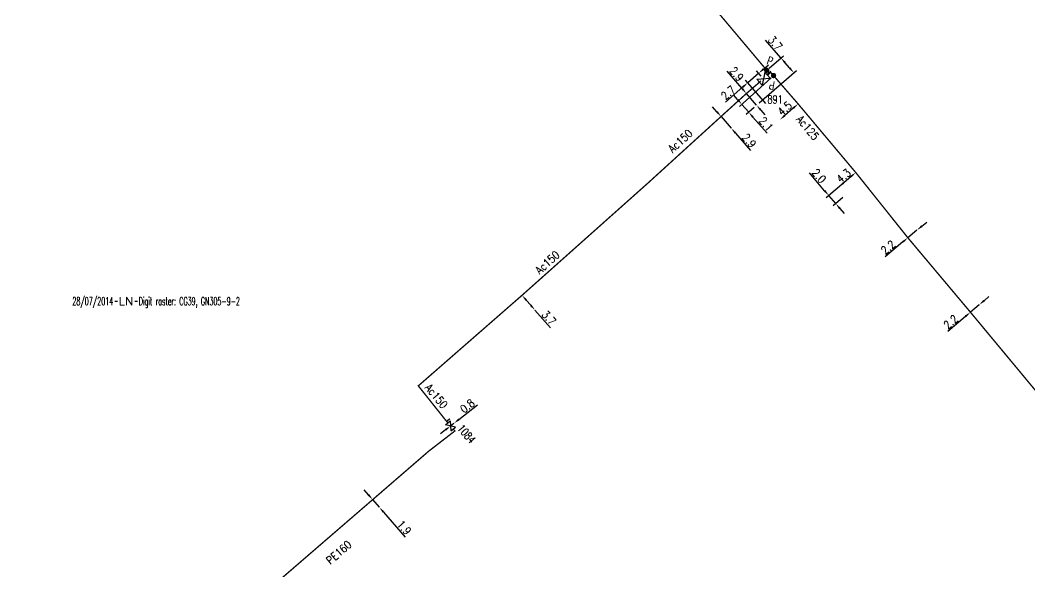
# Model space of a CAD drawing. Header units: millimetres. Extents: x 108995 to 110000, y 119999 to 121000.
# Drawn here: x 108999.9 to 109189, y 120438.2 to 120541.6 of the extents above; entities that cross this region are included whole.
import ezdxf
from ezdxf.enums import TextEntityAlignment as Align

# ---------------------------------------------------------------- set-up
doc = ezdxf.new("R2010")
doc.units = ezdxf.units.MM
doc.header["$MEASUREMENT"] = 0
doc.header["$PDMODE"] = 34
for name, pattern in [('L_100_AP', [14, 10, -1.5, 1, -1.5]), ('L_100_PE', [14, 10, -1.5, 1, -1.5]), ('L_25_AP', [2000, 1000, 1000])]:
    doc.linetypes.add(name, pattern=pattern)
doc.layers.get('0').update_dxf_attribs({"linetype": 'CONTINUOUS'})
doc.layers.get('DEFPOINTS').update_dxf_attribs({"linetype": 'CONTINUOUS'})
for name, color, linetype in [('L_140', 3, 'CONTINUOUS'), ('L_150', 1, 'CONTINUOUS'), ('L_300', 7, 'CONTINUOUS'), ('L_340', 7, 'CONTINUOUS')]:
    doc.layers.add(name, color=color, linetype=linetype)
doc.styles.add('G_ROMANS', font='ROMANS.SHX', dxfattribs={"width": 0.75})
doc.styles.get("Standard").update_dxf_attribs({"font": 'romans.shx', "width": 0.85})
doc.dimstyles.get("Standard").update_dxf_attribs({"dimtxt": 1.5, "dimasz": 1.2, "dimexe": 0.625, "dimexo": 0.625, "dimgap": 0.25, "dimtad": 1, "dimdec": 1, "dimzin": 0, "dimdsep": 46, "dimtxsty": 'Standard', "dimcen": -0.5, "dimadec": 0, "dimazin": 0, "dimtfac": 1, "dimtdec": 1, "dimtmove": 0, "dimatfit": 3, "dimfxl": 1, "dimtolj": 1, "dimtzin": 0, "dimarcsym": 0})

# ---------------------------------------------------------------- blocks, each defined once
blk = doc.blocks.new('L_300_12')
at = {"color": 0, "linetype": 'Continuous', "const_width": 0.497, "flags": 128}
blk.add_lwpolyline([(-0.25, 0, 1), (0.25, 0, 1)], format="xyb", close=True, dxfattribs=at)
at = {"color": 0, "linetype": 'Continuous', "style": 'G_ROMANS', "width": 0.75}
blk.add_text('P', height=1.5, dxfattribs=at).set_placement((0, 1.85), align=Align.MIDDLE)
at = {"color": 0, "linetype": 'Continuous', "style": 'G_ROMANS', "width": 0.75, "flags": 3}
for tag, p in [('DEF_LEG', (0, -5)), ('DEF_COUP', (0, -7.5)), ('DEF_TYPE', (0, -10))]:
    blk.add_attdef(tag, text='', height=1.2, dxfattribs=at).set_placement(p, align=Align.MIDDLE)
blk = doc.blocks.new('*D39')
at = {"layer": 'DEFPOINTS', "color": 0, "linetype": 'Continuous', "transparency": 16777216}
for p in [(109139.1, 120530.6), (109137.82, 120525.65), (109137.82, 120525.65)]:
    blk.add_point(p, dxfattribs=at)
at = {"layer": 'L_300', "color": 0, "linetype": 'Continuous', "lineweight": -2, "transparency": 16777216}
for p, q in [((109135.13, 120528.74), (109132.3, 120531.99)), ((109138.63, 120530.19), (109135.44, 120527.42)), ((109137.82, 120525.65), (109135.91, 120527.83)), ((109138.6, 120524.74), (109139.39, 120523.83))]:
    blk.add_line(p, q, dxfattribs=at)
at = {"layer": 'L_300', "color": 0, "linetype": 'Continuous', "transparency": 16777216}
for points in [[(109135.28, 120528.87), (109134.98, 120528.61), (109135.91, 120527.83)], [(109138.75, 120524.87), (109138.45, 120524.61), (109137.82, 120525.65)]]:
    blk.add_solid(points, dxfattribs=at)
at = {"layer": 'L_300', "color": 0, "linetype": 'Continuous', "transparency": 16777216, "insert": (109134.07, 120531.48), "char_height": 1.5, "attachment_point": 5, "rotation": 310.9982}
blk.add_mtext('\\A1;2.9', dxfattribs=at)
blk = doc.blocks.new('*D40')
at = {"layer": 'DEFPOINTS', "color": 0, "linetype": 'Continuous', "transparency": 16777216}
for p in [(109093.88, 120490.02), (109096.31, 120487.24), (109096.31, 120487.24)]:
    blk.add_point(p, dxfattribs=at)
at = {"layer": 'L_140', "color": 0, "linetype": 'Continuous', "lineweight": -2, "transparency": 16777216}
for p, q in [((109094.67, 120489.12), (109095.53, 120488.14)), ((109096.31, 120487.24), (109099.19, 120483.94))]:
    blk.add_line(p, q, dxfattribs=at)
at = {"layer": 'L_140', "color": 0, "linetype": 'Continuous', "transparency": 16777216}
for points in [[(109094.82, 120489.25), (109094.52, 120488.99), (109093.88, 120490.02)], [(109095.68, 120488.27), (109095.37, 120488.01), (109096.31, 120487.24)]]:
    blk.add_solid(points, dxfattribs=at)
at = {"layer": 'L_140', "color": 0, "linetype": 'Continuous', "transparency": 16777216, "insert": (109098.9, 120485.8), "char_height": 1.5, "attachment_point": 5, "rotation": 311.1449}
blk.add_mtext('\\A1;3.7', dxfattribs=at)
blk = doc.blocks.new('*D69')
at = {"layer": 'DEFPOINTS', "color": 0, "linetype": 'Continuous', "transparency": 16777216}
for p in [(109140.99, 120531.19), (109137.82, 120525.65), (109136.35, 120524.31)]:
    blk.add_point(p, dxfattribs=at)
at = {"layer": 'L_300', "color": 0, "linetype": 'Continuous', "lineweight": -2, "transparency": 16777216}
for p, q in [((109140.53, 120530.77), (109134.6, 120525.38)), ((109134.27, 120526.7), (109133.49, 120527.61)), ((109135.06, 120525.8), (109136.35, 120524.31)), ((109137.35, 120525.23), (109135.89, 120523.89)), ((109137.14, 120523.41), (109139.77, 120520.38))]:
    blk.add_line(p, q, dxfattribs=at)
at = {"layer": 'L_300', "color": 0, "linetype": 'Continuous', "transparency": 16777216}
for points in [[(109134.42, 120526.83), (109134.12, 120526.57), (109135.06, 120525.8)], [(109137.29, 120523.54), (109136.99, 120523.28), (109136.35, 120524.31)]]:
    blk.add_solid(points, dxfattribs=at)
at = {"layer": 'L_300', "color": 0, "linetype": 'Continuous', "transparency": 16777216, "insert": (109139.6, 120522.1), "char_height": 1.5, "attachment_point": 5, "rotation": 310.9982}
blk.add_mtext('\\A1;2.1', dxfattribs=at)
blk = doc.blocks.new('*D70')
at = {"layer": 'DEFPOINTS', "color": 0, "linetype": 'Continuous', "transparency": 16777216}
for p in [(109139.71, 120532.19), (109144.8, 120531.71), (109137.82, 120525.65)]:
    blk.add_point(p, dxfattribs=at)
at = {"layer": 'L_300', "color": 0, "linetype": 'Continuous', "lineweight": -2, "transparency": 16777216}
for p, q in [((109142.37, 120534.51), (109139.5, 120537.81)), ((109140.18, 120532.6), (109142.84, 120534.92)), ((109144.01, 120532.62), (109143.16, 120533.6)), ((109138.29, 120526.06), (109145.27, 120532.12))]:
    blk.add_line(p, q, dxfattribs=at)
at = {"layer": 'L_300', "color": 0, "linetype": 'Continuous', "transparency": 16777216}
for points in [[(109143.31, 120533.73), (109143.01, 120533.47), (109142.37, 120534.51)], [(109144.16, 120532.75), (109143.86, 120532.49), (109144.8, 120531.71)]]:
    blk.add_solid(points, dxfattribs=at)
at = {"layer": 'L_300', "color": 0, "linetype": 'Continuous', "transparency": 16777216, "insert": (109141.3, 120537.27), "char_height": 1.5, "attachment_point": 5, "rotation": 310.9982}
blk.add_mtext('\\A1;3.7', dxfattribs=at)
blk = doc.blocks.new('L_340_07')
at = {"color": 0, "linetype": 'Continuous', "const_width": 0.25, "flags": 128}
blk.add_lwpolyline([(0, 0), (1.25, 0)], dxfattribs=at)
at = {"color": 0, "linetype": 'Continuous', "flags": 128}
blk.add_lwpolyline([(1.25, -0.5), (1.25, 0.5)], dxfattribs=at)
at = {"color": 0, "linetype": 'Continuous', "style": 'G_ROMANS', "width": 0.75, "flags": 3}
for tag, p in [('DEF_LEG', (0.72, -3.47)), ('DEF_COUP', (0.72, -5.97)), ('DEF_TYPE', (0.72, -8.47))]:
    blk.add_attdef(tag, text='', height=1.2, dxfattribs=at).set_placement(p, align=Align.MIDDLE)
blk = doc.blocks.new('*D71')
at = {"layer": 'DEFPOINTS', "color": 0, "linetype": 'Continuous', "transparency": 16777216}
for p in [(109136.17, 120529.85), (109139.1, 120530.6), (109139.95, 120525.5)]:
    blk.add_point(p, dxfattribs=at)
at = {"layer": 'L_300', "color": 0, "linetype": 'Continuous', "lineweight": -2, "transparency": 16777216}
for p, q in [((109139.12, 120532.41), (109140.02, 120533.2)), ((109138.21, 120531.62), (109136.17, 120529.85)), ((109138.69, 120531.07), (109137.8, 120532.09)), ((109139.54, 120525.97), (109135.76, 120530.32)), ((109135.27, 120529.06), (109131.97, 120526.2))]:
    blk.add_line(p, q, dxfattribs=at)
at = {"layer": 'L_300', "color": 0, "linetype": 'Continuous', "transparency": 16777216}
for points in [[(109138.98, 120532.56), (109139.25, 120532.26), (109138.21, 120531.62)], [(109135.13, 120529.22), (109135.4, 120528.91), (109136.17, 120529.85)]]:
    blk.add_solid(points, dxfattribs=at)
at = {"layer": 'L_300', "color": 0, "linetype": 'Continuous', "transparency": 16777216, "insert": (109132.51, 120527.99), "char_height": 1.5, "attachment_point": 5, "rotation": 40.9982}
blk.add_mtext('\\A1;2.7', dxfattribs=at)
blk = doc.blocks.new('*D72')
at = {"layer": 'DEFPOINTS', "color": 0, "linetype": 'Continuous', "transparency": 16777216}
for p in [(109131.16, 120523.52), (109133.07, 120521.33), (109133.07, 120521.33)]:
    blk.add_point(p, dxfattribs=at)
at = {"layer": 'L_140', "color": 0, "linetype": 'Continuous', "lineweight": -2, "transparency": 16777216}
for p, q in [((109130.38, 120524.42), (109129.59, 120525.33)), ((109131.16, 120523.52), (109133.07, 120521.33)), ((109133.86, 120520.42), (109136.69, 120517.17))]:
    blk.add_line(p, q, dxfattribs=at)
at = {"layer": 'L_140', "color": 0, "linetype": 'Continuous', "transparency": 16777216}
for points in [[(109130.53, 120524.55), (109130.23, 120524.29), (109131.16, 120523.52)], [(109134.01, 120520.55), (109133.7, 120520.29), (109133.07, 120521.33)]]:
    blk.add_solid(points, dxfattribs=at)
at = {"layer": 'L_140', "color": 0, "linetype": 'Continuous', "transparency": 16777216, "insert": (109136.42, 120519), "char_height": 1.5, "attachment_point": 5, "rotation": 311.0338}
blk.add_mtext('\\A1;2.9', dxfattribs=at)
blk = doc.blocks.new('L_300_09')
at = {"color": 0, "linetype": 'Continuous', "flags": 128}
blk.add_lwpolyline([(-1, 0.75), (1, -0.75), (1, 0.75), (-1, -0.75), (-1, 0.75)], dxfattribs=at)
at = {"color": 0, "linetype": 'Continuous', "width": 0.75}
blk.add_attdef('NUM', text='', height=1.5, dxfattribs=at).set_placement((0, 2.1), align=Align.MIDDLE_CENTER)
at = {"color": 0, "linetype": 'Continuous', "width": 0.75, "flags": 3}
for tag, p in [('DEF_LEG', (0, -5)), ('DEF_COUP', (0, -7.5)), ('DEF_TYPE', (0, -10))]:
    blk.add_attdef(tag, text='', height=1.2, dxfattribs=at).set_placement(p, align=Align.MIDDLE)
blk = doc.blocks.new('*D73')
at = {"layer": 'DEFPOINTS', "color": 0, "linetype": 'Continuous', "transparency": 16777216}
for p in [(109145.6, 120525.88), (109142.21, 120522.93), (109142.21, 120522.93)]:
    blk.add_point(p, dxfattribs=at)
at = {"layer": 'L_140', "color": 0, "linetype": 'Continuous', "lineweight": -2, "transparency": 16777216}
blk.add_line((109144.7, 120525.1), (109143.11, 120523.72), dxfattribs=at)
at = {"layer": 'L_140', "color": 0, "linetype": 'Continuous', "transparency": 16777216}
for points in [[(109144.57, 120525.25), (109144.83, 120524.95), (109145.6, 120525.88)], [(109142.98, 120523.87), (109143.24, 120523.57), (109142.21, 120522.93)]]:
    blk.add_solid(points, dxfattribs=at)
at = {"layer": 'L_140', "color": 0, "linetype": 'Continuous', "transparency": 16777216, "insert": (109143.09, 120525.03), "char_height": 1.5, "attachment_point": 5, "rotation": 40.9982}
blk.add_mtext('\\A1;4.5', dxfattribs=at)
blk = doc.blocks.new('*D74')
at = {"layer": 'DEFPOINTS', "color": 0, "linetype": 'Continuous', "transparency": 16777216}
for p in [(109156.39, 120513.03), (109154.46, 120508.75), (109152.65, 120507.19)]:
    blk.add_point(p, dxfattribs=at)
at = {"layer": 'L_140', "color": 0, "linetype": 'Continuous', "lineweight": -2, "transparency": 16777216}
for p, q in [((109150.57, 120509.62), (109147.72, 120512.95)), ((109155.92, 120512.62), (109150.87, 120508.31)), ((109152.65, 120507.19), (109151.35, 120508.71)), ((109153.99, 120508.34), (109152.17, 120506.79)), ((109153.43, 120506.28), (109154.21, 120505.37))]:
    blk.add_line(p, q, dxfattribs=at)
at = {"layer": 'L_140', "color": 0, "linetype": 'Continuous', "transparency": 16777216}
for points in [[(109150.72, 120509.75), (109150.41, 120509.49), (109151.35, 120508.71)], [(109153.58, 120506.41), (109153.27, 120506.15), (109152.65, 120507.19)]]:
    blk.add_solid(points, dxfattribs=at)
at = {"layer": 'L_140', "color": 0, "linetype": 'Continuous', "transparency": 16777216, "insert": (109149.51, 120512.39), "char_height": 1.5, "attachment_point": 5, "rotation": 310.553}
blk.add_mtext('\\A1;2.0', dxfattribs=at)
blk = doc.blocks.new('*D75')
at = {"layer": 'DEFPOINTS', "color": 0, "linetype": 'Continuous', "transparency": 16777216}
for p in [(109156.39, 120513.03), (109153.16, 120510.27), (109153.16, 120510.27)]:
    blk.add_point(p, dxfattribs=at)
at = {"layer": 'L_140', "color": 0, "linetype": 'Continuous', "lineweight": -2, "transparency": 16777216}
blk.add_line((109155.48, 120512.25), (109154.07, 120511.05), dxfattribs=at)
at = {"layer": 'L_140', "color": 0, "linetype": 'Continuous', "transparency": 16777216}
for points in [[(109155.35, 120512.4), (109155.61, 120512.1), (109156.39, 120513.03)], [(109153.94, 120511.2), (109154.2, 120510.89), (109153.16, 120510.27)]]:
    blk.add_solid(points, dxfattribs=at)
at = {"layer": 'L_140', "color": 0, "linetype": 'Continuous', "transparency": 16777216, "insert": (109154.13, 120512.41), "char_height": 1.5, "attachment_point": 5, "rotation": 40.553}
blk.add_mtext('\\A1;4.3', dxfattribs=at)
blk = doc.blocks.new('*D76')
at = {"layer": 'DEFPOINTS', "color": 0, "linetype": 'Continuous', "transparency": 16777216}
for p in [(109167.85, 120502.21), (109167.85, 120502.21), (109166.16, 120500.8)]:
    blk.add_point(p, dxfattribs=at)
at = {"layer": 'L_140', "color": 0, "linetype": 'Continuous', "lineweight": -2, "transparency": 16777216}
for p, q in [((109168.77, 120502.98), (109169.7, 120503.75)), ((109167.85, 120502.21), (109166.16, 120500.8)), ((109165.24, 120500.03), (109161.88, 120497.23))]:
    blk.add_line(p, q, dxfattribs=at)
at = {"layer": 'L_140', "color": 0, "linetype": 'Continuous', "transparency": 16777216}
for points in [[(109168.65, 120503.13), (109168.9, 120502.82), (109167.85, 120502.21)], [(109165.11, 120500.19), (109165.37, 120499.88), (109166.16, 120500.8)]]:
    blk.add_solid(points, dxfattribs=at)
at = {"layer": 'L_140', "color": 0, "linetype": 'Continuous', "transparency": 16777216, "insert": (109162.46, 120499.02), "char_height": 1.5, "attachment_point": 5, "rotation": 39.831}
blk.add_mtext('\\A1;2.2', dxfattribs=at)
blk = doc.blocks.new('*D77')
at = {"layer": 'DEFPOINTS', "color": 0, "linetype": 'Continuous', "transparency": 16777216}
for p in [(109179.52, 120488.24), (109179.52, 120488.24), (109177.88, 120486.85)]:
    blk.add_point(p, dxfattribs=at)
at = {"layer": 'L_140', "color": 0, "linetype": 'Continuous', "lineweight": -2, "transparency": 16777216}
for p, q in [((109180.43, 120489.01), (109181.35, 120489.79)), ((109179.52, 120488.24), (109177.88, 120486.85)), ((109176.96, 120486.07), (109173.62, 120483.25))]:
    blk.add_line(p, q, dxfattribs=at)
at = {"layer": 'L_140', "color": 0, "linetype": 'Continuous', "transparency": 16777216}
for points in [[(109180.3, 120489.17), (109180.56, 120488.86), (109179.52, 120488.24)], [(109176.83, 120486.23), (109177.09, 120485.92), (109177.88, 120486.85)]]:
    blk.add_solid(points, dxfattribs=at)
at = {"layer": 'L_140', "color": 0, "linetype": 'Continuous', "transparency": 16777216, "insert": (109174.19, 120485.04), "char_height": 1.5, "attachment_point": 5, "rotation": 40.2531}
blk.add_mtext('\\A1;2.2', dxfattribs=at)
blk = doc.blocks.new('*D115')
at = {"layer": 'DEFPOINTS', "color": 0, "linetype": 'Continuous', "transparency": 16777216}
for p in [(109080.49, 120465.54), (109081.12, 120466.03), (109081.12, 120466.03)]:
    blk.add_point(p, dxfattribs=at)
at = {"layer": 'L_300', "color": 0, "linetype": 'Continuous', "lineweight": -2, "transparency": 16777216}
for p, q in [((109082.07, 120466.77), (109085.51, 120469.47)), ((109080.49, 120465.54), (109081.12, 120466.03)), ((109079.55, 120464.8), (109078.6, 120464.06))]:
    blk.add_line(p, q, dxfattribs=at)
at = {"layer": 'L_300', "color": 0, "linetype": 'Continuous', "transparency": 16777216}
for points in [[(109081.94, 120466.93), (109082.19, 120466.61), (109081.12, 120466.03)], [(109079.42, 120464.96), (109079.67, 120464.64), (109080.49, 120465.54)]]:
    blk.add_solid(points, dxfattribs=at)
at = {"layer": 'L_300', "color": 0, "linetype": 'Continuous', "transparency": 16777216, "insert": (109083.64, 120469.28), "char_height": 1.5, "attachment_point": 5, "rotation": 38.0516}
blk.add_mtext('\\A1;0.8', dxfattribs=at)
blk = doc.blocks.new('*D116')
at = {"layer": 'DEFPOINTS', "color": 0, "linetype": 'Continuous', "transparency": 16777216}
for p in [(109065.9, 120451.73), (109067.15, 120450.3), (109067.15, 120450.3)]:
    blk.add_point(p, dxfattribs=at)
at = {"layer": 'L_140', "color": 0, "linetype": 'Continuous', "lineweight": -2, "transparency": 16777216}
for p, q in [((109065.11, 120452.64), (109064.32, 120453.54)), ((109065.9, 120451.73), (109067.15, 120450.3)), ((109067.94, 120449.4), (109072, 120444.73))]:
    blk.add_line(p, q, dxfattribs=at)
at = {"layer": 'L_140', "color": 0, "linetype": 'Continuous', "transparency": 16777216}
for points in [[(109065.26, 120452.77), (109064.96, 120452.51), (109065.9, 120451.73)], [(109068.09, 120449.53), (109067.78, 120449.27), (109067.15, 120450.3)]]:
    blk.add_solid(points, dxfattribs=at)
at = {"layer": 'L_140', "color": 0, "linetype": 'Continuous', "transparency": 16777216, "insert": (109071.8, 120446.49), "char_height": 1.5, "attachment_point": 5, "rotation": 311.0599}
blk.add_mtext('\\A1;1.9', dxfattribs=at)
blk = doc.blocks.new('GIS_MODF')
at = {"color": 0, "linetype": 'Continuous', "flags": 128}
for points in [[(-2.18, -0.01), (-1.68, -0.01)], [(1.52, -0.01), (2.02, -0.01)]]:
    blk.add_lwpolyline(points, dxfattribs=at)
at = {"color": 0, "linetype": 'Continuous', "width": 0.5}
blk.add_attdef('DATE', text='', height=1.5, dxfattribs=at).set_placement((-2.5, -0.8), align=Align.RIGHT)
at = {"color": 0, "linetype": 'Continuous', "width": 1.771291}
blk.add_attdef('USER', text='', height=1.5, dxfattribs=at).set_placement((-1.51, -0.8), (1.28, -0.8), align=Align.FIT)
at = {"color": 0, "linetype": 'Continuous', "width": 0.5}
blk.add_attdef('DESC', (2.29, -0.8), '', height=1.5, dxfattribs=at)

msp = doc.modelspace()

# ---------------------------------------------------------------- linework, layer by layer
at = {"layer": 'L_140', "linetype": 'L_100_AP', "flags": 128}
for points in [[(109139.85, 120531.26, 0.25, 0.25, 0), (109140.47, 120531.79, 0.25, 0.25, 0), (109142.37, 120529.6, 0.25, 0.25, 0), (109145.6, 120525.88, 0.25, 0.25, 0), (109156.39, 120513.03, 0.25, 0.25, 0), (109166.16, 120500.8, 0.25, 0.25, 0), (109177.88, 120486.85, 0.25, 0.25, 0), (109204.08, 120455.31, 0.25, 0.25, 0), (109209.68, 120449.54, 0.25, 0.25, 0), (109229.42, 120425.7, 0.25, 0.25, 0), (109254.1, 120396.24, 0.25, 0.25, 0), (109297.4, 120344.55, 0.25, 0.25, 0), (109305.19, 120335.38, 0.25, 0.25, 0), (109310.2, 120328.48, 0.25, 0.25, 0), (109314.38, 120323.91, 0.25, 0.25, 0), (109333.99, 120297.54, 0.25, 0.25, 0), (109340.44, 120288.38, 0.25, 0.25, 0), (109355.09, 120265.29, 0.25, 0.25, 0), (109356.34, 120263.31, 0.25, 0.25, 0), (109369.76, 120241.81, 0.25, 0.25, 0), (109372.51, 120237.51, 0.25, 0.25, 0), (109375.33, 120232.49, 0.25, 0.25, 0), (109378.45, 120227.56, 0.25, 0.25, 0), (109382, 120221.88, 0.25, 0.25, 0), (109384.08, 120220.22, 0.25, 0.25, 0), (109390.65, 120209.95, 0.25, 0.25, 0), (109397.95, 120198.82, 0.25, 0.25, 0), (109405.39, 120188.6, 0.25, 0.25, 0), (109412.52, 120180.04, 0.25, 0.25, 0), (109418.92, 120172.27, 0.25, 0.25, 0), (109425.7, 120164.74, 0.25, 0.25, 0), (109433.34, 120156.78, 0.25, 0.25, 0), (109435.26, 120154.87, 0.25, 0.25, 0), (109489.67, 120100.98, 0.25, 0.25, 0), (109491.48, 120099.21, 0.25, 0.25, 0), (109492.99, 120097.72, 0.25, 0.25, 0), (109511.83, 120078.71, 0.25, 0.25, 0), (109517.78, 120072.56, 0.25, 0.25, 0), (109536.2, 120053.69, 0.25, 0.25, 0), (109563.06, 120026.86, 0.25, 0.25, 0), (109590.29, 120000, 0, 0, 0)], [(109080.38, 120466.9, 0.25, 0.25, 0), (109079.74, 120466.41, 0.25, 0.25, 0), (109074.45, 120473.05, 0.25, 0.25, 0), (109093.88, 120490.02, 0.25, 0.25, 0), (109117.47, 120511.05, 0.25, 0.25, 0), (109131.16, 120523.52, 0.25, 0.25, 0), (109135.91, 120527.83, 0.25, 0.25, 0), (109138.35, 120529.94, 0, 0, 0)]]:
    msp.add_lwpolyline(points, format="xyseb", dxfattribs=at)
at = {"layer": 'L_140', "linetype": 'L_100_PE', "const_width": 0.25, "flags": 128}
msp.add_lwpolyline([(109185.66, 120176.35), (109182.08, 120180.88), (109174.28, 120190.77), (109167.34, 120199.58), (109165.82, 120198.3), (109163.3, 120201), (109158.16, 120206.49), (109155.51, 120204.13), (109152.49, 120201.51), (109152, 120202.08), (109148.01, 120206.71), (109144.41, 120211), (109141.36, 120214.41), (109136.34, 120209.86), (109131.15, 120205.16), (109126.03, 120211.78), (109114.98, 120210.14), (109113.85, 120211.54), (109107.03, 120219.78), (109099.56, 120229.01), (109097.99, 120230.8), (109095.24, 120236.86), (109089.07, 120244.67), (109081.06, 120254.44), (109079.8, 120255.83), (109077.11, 120255.77), (109072.59, 120251.81), (109071.91, 120251.22), (109062.4, 120262.67), (109054.61, 120274.32), (109054.61, 120276.72), (109049.39, 120284.52), (109048.22, 120288.4), (109042.82, 120300.71), (109037.78, 120310.43), (109032.88, 120329.22), (109032.75, 120329.74), (109031.43, 120334.78), (109032.01, 120352.88), (109028.11, 120361.2), (109017.29, 120384.27), (109010.64, 120397.53), (109019.1, 120404.78), (109038.31, 120421.23), (109041.06, 120423.59), (109044.4, 120433.15), (109046.52, 120434.99), (109065.9, 120451.73), (109076.4, 120460.81), (109081.3, 120464.6), (109080.98, 120464.97)], dxfattribs=at)
at = {"layer": 'L_140', "linetype": 'L_100_AP', "const_width": 0.25, "flags": 128}
msp.add_lwpolyline([(109080, 120466.11), (109079.74, 120466.41)], dxfattribs=at)
at = {"layer": 'L_150', "linetype": 'L_25_AP', "const_width": 0.25, "flags": 128}
msp.add_lwpolyline([(109000, 120716.97), (109002.96, 120713.52), (109010.92, 120704.8), (109013.55, 120701.98), (109012.47, 120700.92), (109009.61, 120698.37), (109004.95, 120694.19), (109009.88, 120688.4), (109022.77, 120673.38), (109035.1, 120659.16), (109040.64, 120652.34), (109055.3, 120634.3), (109055.82, 120633.69), (109055.82, 120633.69), (109078.41, 120606.14), (109081.22, 120602.7), (109116.08, 120560.32), (109125.87, 120548.64), (109139.71, 120532.19)], dxfattribs=at)

# ---------------------------------------------------------------- block references
at = {"layer": 'L_140'}
ref = msp.add_blockref('GIS_MODF', (109019.8, 120488.95), dxfattribs=at)
ref.add_attrib('DATE', '28/07/2014', dxfattribs={"layer": '0', "color": 0, "linetype": 'Continuous', "height": 1.5, "width": 0.5}).set_placement((109017.3, 120488.15), align=Align.RIGHT)
ref.add_attrib('USER', 'LN', dxfattribs={"layer": '0', "color": 0, "linetype": 'Continuous', "height": 1.5, "width": 1.113383}).set_placement((109018.3, 120488.15), (109021.08, 120488.15), align=Align.FIT)
ref.add_attrib('DESC', 'Digit raster: CG39, GN305-9-2', (109022.09, 120488.15), dxfattribs={"layer": '0', "color": 0, "linetype": 'Continuous', "height": 1.5, "width": 0.5})
at = {"layer": 'L_300'}
for p, rotation in [((109139.71, 120532.19), 340.0327700615236), ((109140.99, 120531.19), 170.2148059845958)]:
    msp.add_blockref('L_300_12', p, dxfattribs=dict(at, rotation=rotation))
ref = msp.add_blockref('L_300_09', (109139.1, 120530.6), dxfattribs=dict(at, rotation=40.99816278512602))
ref.add_attrib('NUM', '891', dxfattribs={"layer": '0', "color": 0, "linetype": 'Continuous', "height": 1.5, "width": 0.75}).set_placement((109141.28, 120526.73), align=Align.MIDDLE_CENTER)
ref = msp.add_blockref('L_300_09', (109080.49, 120465.54), dxfattribs=dict(at, xscale=0.75, yscale=0.75, zscale=0.75, rotation=310.7095738658257))
ref.add_attrib('NUM', '1084', dxfattribs={"layer": '0', "color": 0, "linetype": 'Continuous', "height": 1.5, "rotation": 310.7096, "width": 0.75}).set_placement((109083.49, 120464.04), align=Align.MIDDLE_CENTER)
at = {"layer": 'L_340', "xscale": 0.5, "rotation": 310.0327700629448}
msp.add_blockref('L_340_07', (109139.71, 120532.19), dxfattribs=at)

# ---------------------------------------------------------------- texts
at = {"layer": 'L_140', "linetype": 'Continuous', "width": 0.85}
for s, rotation, p in [('Ac125', 310.0012, (109147.4, 120521.43)), ('Ac150', 42.3189, (109123.52, 120518.94)), ('Ac150', 41.7098, (109098.64, 120496.18)), ('Ac150', 309.3922, (109077.84, 120471.12)), ('PE160', 41.0425, (109059.56, 120441.84))]:
    msp.add_text(s, height=1.5, rotation=rotation, dxfattribs=at).set_placement(p, align=Align.MIDDLE)

# ---------------------------------------------------------------- dimensions: what is measured, and where the dimension line sits
at = {"layer": 'L_140', "linetype": 'Continuous'}
for base, p1, p2, angle, picture, middle in [((109142.21, 120522.93), (109145.6, 120525.88), (109142.21, 120522.93), 40.9982, '*D73', (109143.74, 120524.27)), ((109133.07, 120521.33), (109131.16, 120523.52), (109133.07, 120521.33), 131.0338, '*D72', (109135.66, 120518.35)), ((109152.65, 120507.19), (109156.39, 120513.03), (109154.46, 120508.75), 130.553, '*D74', (109148.75, 120511.74)), ((109153.16, 120510.27), (109156.39, 120513.03), (109153.16, 120510.27), 40.553, '*D75', (109154.78, 120511.65)), ((109167.85, 120502.21), (109166.16, 120500.8), (109167.85, 120502.21), 219.831, '*D76', (109163.1, 120498.25)), ((109096.31, 120487.24), (109093.88, 120490.02), (109096.31, 120487.24), 131.1449, '*D40', (109098.15, 120485.14)), ((109179.52, 120488.24), (109177.88, 120486.85), (109179.52, 120488.24), 220.2531, '*D77', (109174.84, 120484.27))]:
    dim = msp.add_linear_dim(base=base, p1=p1, p2=p2, angle=angle, dimstyle='Standard', dxfattribs=at)
    dim.commit()
    dim.dimension.update_dxf_attribs({"geometry": picture, "text_midpoint": middle, "dimtype": 160})
dim = msp.add_linear_dim(base=(109067.15, 120450.3), p1=(109065.9, 120451.73), p2=(109067.15, 120450.3), angle=131.0599, text='1.9', dimstyle='Standard', dxfattribs=at)
dim.commit()
dim.dimension.update_dxf_attribs({"geometry": '*D116', "text_midpoint": (109071.04, 120445.83), "dimtype": 160})
at = {"layer": 'L_300', "linetype": 'Continuous'}
for base, p1, p2, angle, picture, middle in [((109144.8, 120531.71), (109139.71, 120532.19), (109137.82, 120525.65), 130.9982, '*D70', (109140.54, 120536.61)), ((109136.17, 120529.85), (109139.1, 120530.6), (109139.95, 120525.5), 40.9982, '*D71', (109133.16, 120527.24)), ((109137.82, 120525.65), (109139.1, 120530.6), (109137.82, 120525.65), 130.9982, '*D39', (109133.32, 120530.82)), ((109136.35, 120524.31), (109140.99, 120531.19), (109137.82, 120525.65), 130.9982, '*D69', (109138.85, 120521.44))]:
    dim = msp.add_linear_dim(base=base, p1=p1, p2=p2, angle=angle, dimstyle='Standard', dxfattribs=at)
    dim.commit()
    dim.dimension.update_dxf_attribs({"geometry": picture, "text_midpoint": middle, "dimtype": 160})
dim = msp.add_linear_dim(base=(109081.12, 120466.03), p1=(109080.49, 120465.54), p2=(109081.12, 120466.03), angle=218.0516, text='0.8', dimstyle='Standard', dxfattribs=at)
dim.commit()
dim.dimension.update_dxf_attribs({"geometry": '*D115', "text_midpoint": (109084.26, 120468.49), "dimtype": 160})

doc.saveas('drawing.dxf')
